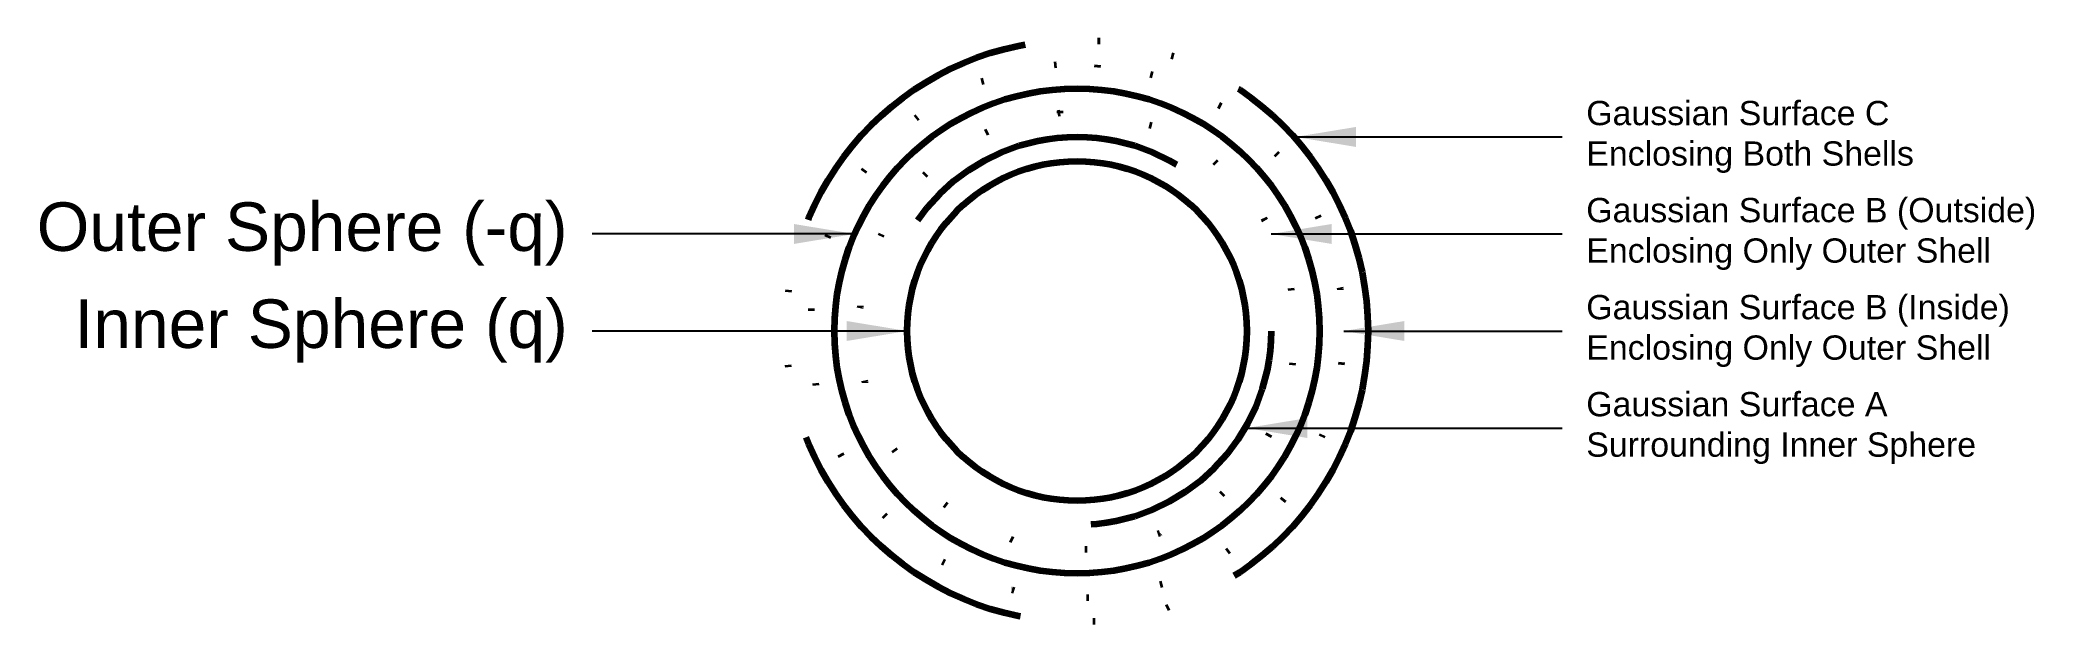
# Model space of a CAD drawing. Header units: centimetres. Extents: x -42.8 to 39.5, y -12 to 12.
import ezdxf

# ---------------------------------------------------------------- set-up
doc = ezdxf.new("R2010")
doc.units = ezdxf.units.CM
for name, pattern in [('ACAD_ISO03W100', [30, 12, -18]), ('ACAD_ISO07W100', [3, 0, -3]), ('ACAD_ISO12W100', [21, 12, -3, 0, -3, 0, -3])]:
    doc.linetypes.add(name, pattern=pattern)
doc.layers.get('0').update_dxf_attribs({"lineweight": 25})
doc.styles.add('textstyle3', font='Arial.ttf')
doc.dimstyles.new('QCADDimStyle', dxfattribs={"dimtxt": 2.5, "dimasz": 2.5, "dimexe": 1.25, "dimexo": 0.625, "dimtad": 1, "dimtoh": 1, "dimdec": 4, "dimdsep": 46, "dimtxsty": 'Standard', "dimcen": 0.09, "dimadec": 0, "dimazin": 2, "dimtfac": 1, "dimtdec": 4, "dimtofl": 0, "dimtmove": 2, "dimatfit": 3, "dimfxl": 1, "dimtolj": 1, "dimtzin": 0, "dimarcsym": 0})

msp = doc.modelspace()

# ---------------------------------------------------------------- linework, layer by layer
at = {"linetype": 'ACAD_ISO07W100', "lineweight": 100}
for p, q in [((-0.69, 8.973), (-0.844, 10.968)), ((0.844, 10.968), (0.69, 8.973))]:
    msp.add_line(p, q, dxfattribs=at)
at = {"linetype": 'ACAD_ISO12W100', "lineweight": 100}
msp.add_circle((0, 0), 12, dxfattribs=at)
at = {"lineweight": 200}
for radius in [10, 7]:
    msp.add_circle((0, 0), radius, dxfattribs=at)
at = {"linetype": 'ACAD_ISO03W100', "lineweight": 100}
msp.add_circle((0, 0), 8, dxfattribs=at)
at = {"linetype": 'ACAD_ISO07W100', "lineweight": 100}
for radius in [11, 9]:
    msp.add_arc((0, 0), radius, 94.39871, 85.60129, dxfattribs=at)

# ---------------------------------------------------------------- texts
at = {"char_height": 2, "style": 'textstyle3'}
for s, insert, attachment_point in [('\\H1;Gaussian Surface C\\PEnclosing Both Shells', (21, 8), 4), ('Outer Sphere (-q)', (-21.009, 4), 6), ('\\H1;Gaussian Surface B (Outside)\\PEnclosing Only Outer Shell', (21, 4), 4), ('Inner Sphere (q)', (-21, 0), 6), ('\\H1;Gaussian Surface B (Inside)\\PEnclosing Only Outer Shell', (21, 0), 4), ('\\H1;Gaussian Surface A\\PSurrounding Inner Sphere', (21, -4), 4)]:
    msp.add_mtext(s, dxfattribs=dict(at, insert=insert, attachment_point=attachment_point))

# ---------------------------------------------------------------- leaders
for points in [[(9, 8), (20, 8)], [(-9.176, 4), (-20, 4)], [(8, 4), (20, 4)], [(-7, 0), (-20, 0)], [(11, 0), (20, 0)], [(7, -4), (20, -4)]]:
    msp.add_leader(points, dimstyle='QCADDimStyle')

doc.saveas('drawing.dxf')
